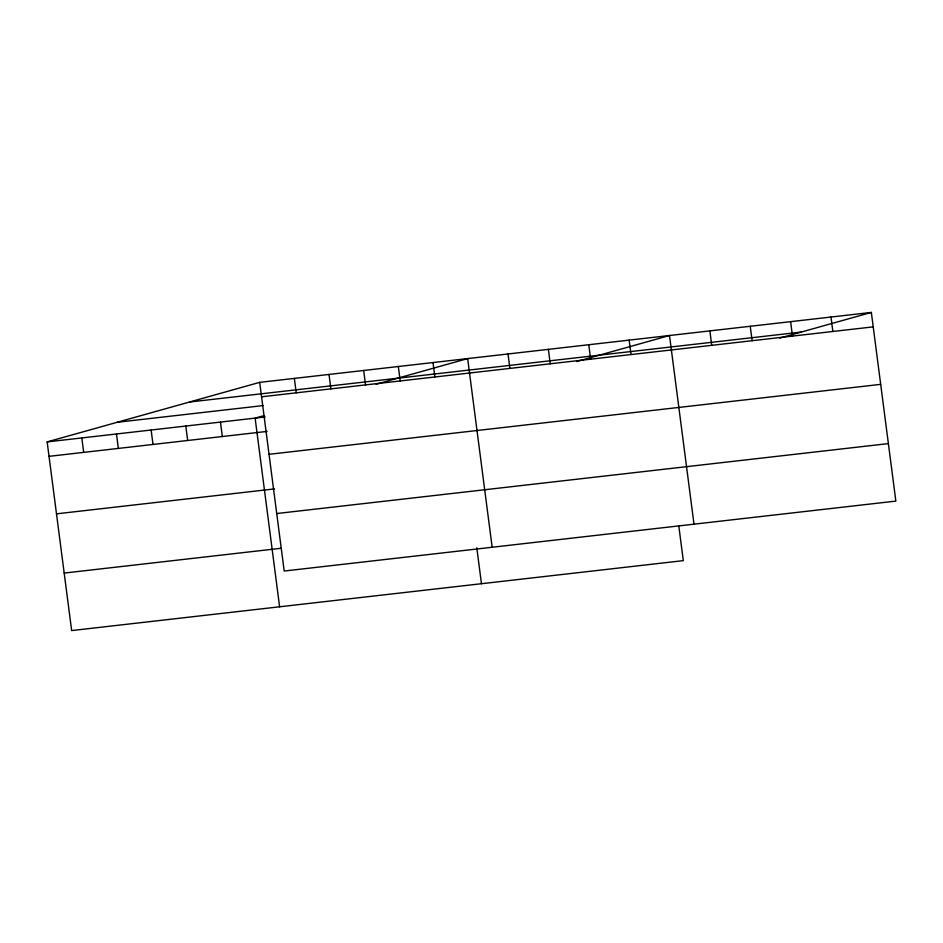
<?xml version="1.0" encoding="UTF-8"?>
<svg xmlns="http://www.w3.org/2000/svg" width="943" height="943" viewBox="0 0 943 943"><rect width="100%" height="100%" fill="white"/><g stroke="black" fill="none" stroke-linecap="round" stroke-linejoin="round"><path stroke-width="1.41" d="M678.819 526.135L683.31 560.637L71.656 630.572L47.15 441.902L259.69 382.363L871.344 312.428L895.85 501.098L284.197 571.034L259.69 382.363M264.205 415.58L255.117 418.126L279.611 606.797M376.104 384.237L467.657 358.588L492.163 547.258M576.609 361.534L669.506 335.508L694.001 524.178M779.79 338.077L871.344 312.428M189.555 402.013L801.208 332.077M261.565 396.803L873.218 326.867M117.286 422.264L263.156 405.584M47.15 441.902L265.207 416.971M49.024 456.341L267.081 431.411M269.038 454.302L880.691 384.355M56.497 513.841L274.543 488.91M276.735 513.534L888.377 443.599M64.183 573.073L280.802 548.307M830.983 317.048L832.858 331.476M790.611 321.657L792.485 336.097M750.239 326.278L752.113 340.706M709.867 330.887L711.741 345.327M629.134 340.128L631.008 354.556M588.762 344.737L590.636 359.177M548.39 349.358L550.264 363.786M508.029 353.967L509.904 368.407M476.793 547.777L481.46 583.717M433.002 362.548L434.876 376.988M398.335 366.509L400.209 380.948M363.68 370.481L365.554 384.909M329.013 374.442L330.887 388.87M294.357 378.402L296.232 392.842M220.45 422.087L222.324 436.526M185.795 426.059L187.669 440.487M151.128 430.02L153.002 444.448M116.472 433.98L118.347 448.42M81.805 437.941L83.679 452.381"/></g></svg>
